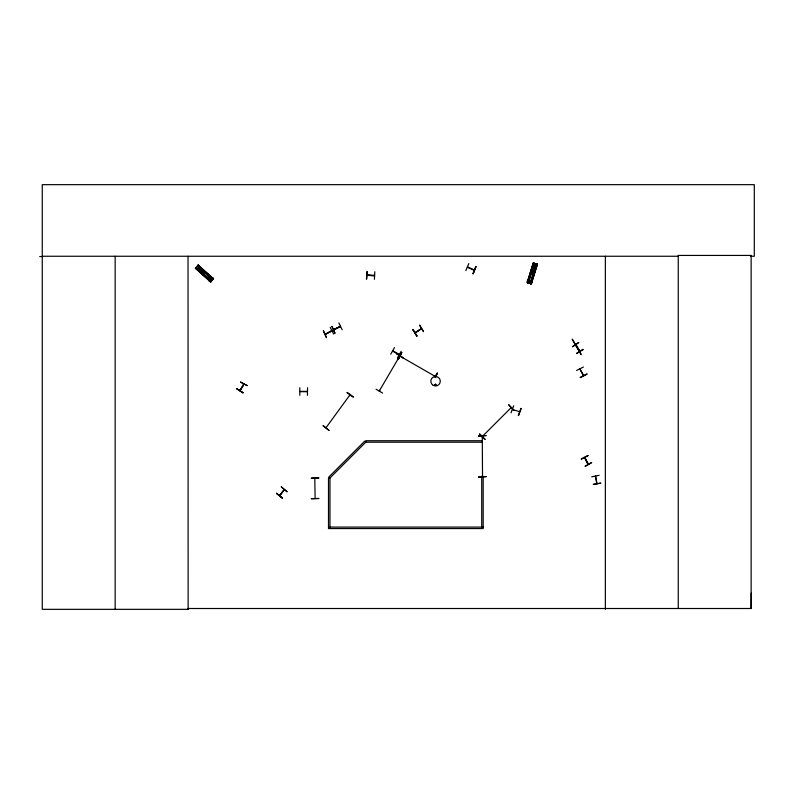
<?xml version="1.0" encoding="UTF-8"?>
<svg xmlns="http://www.w3.org/2000/svg" width="794" height="794" viewBox="0 0 794 794"><rect width="100%" height="100%" fill="white"/><g stroke="black" fill="none" stroke-linecap="round" stroke-linejoin="round"><path stroke-width="1.19" d="M392.583 351.117L399.183 354.809M750.588 256.254L754.3 256.254L754.3 184.665L42.261 184.665L42.261 609.335L188.138 609.335L188.039 608.502L751.134 608.502L751.243 593.148M529.022 282.932L529.598 283.111L529.38 282.158M400.017 356.109L400.772 356.178M435.34 376.187L434.784 375.78M325.093 334.036L325.947 333.956M333.639 329.679L334.383 329.292M366.441 279.012L367.116 271.439L366.719 279.022M367.652 275.468L366.997 275.061M374.411 279.319L374.808 271.737M243.252 384.703L243.689 383.978M421.485 328.726L415.054 332.478M421.326 328.676L415.133 332.835M482.534 436.005L482.276 436.849L482.266 436.005M482.613 436.68L482.226 436.164M482.266 476.628L482.266 475.785M434.904 384.604C436.313 387.442 436.263 382.113 434.904 384.951M435.052 384.772C436.571 383.095 435.519 386.688 435.172 384.554M349.449 395.591L350.154 395.065M331.952 330.89L325.282 334.234L331.862 330.969M340.408 326.612L333.758 329.57M340.437 326.542L333.758 329.917M595.341 476.251L596.87 483.566M527.236 282.644L533.31 263.012M527.424 282.704L533.508 263.072M533.707 263.132L527.623 282.763L533.796 263.161M527.851 282.833L533.945 263.211M528.129 282.922L534.173 263.28L528.169 282.932M528.328 282.982L534.501 263.38M528.695 283.081L529.797 283.418M530.422 282.346L533.3 273.116M534.084 270.823L535.781 265.027M530.62 283.676L536.714 264.045M530.769 283.726L536.843 264.084M530.858 283.746L536.933 264.114M531.057 283.815L537.091 264.164M531.255 283.875L537.33 264.233M399.144 356.595L399.561 355.861M379.244 391.045L399.789 355.99M511.296 407.977L510.582 408.235M579.431 351.246C557.587 313.938 593.733 377.259 576.255 345.281M579.779 351.107L575.987 344.834M239.778 390.301L240.532 389.874M243.897 384.296L239.996 390.618M512.448 409.466L519.584 411.739M511.018 412.84L513.718 405.744M520.943 408.384L518.244 415.47M518.611 415.609L521.211 408.473M579.948 369.021L583.243 375.502M580.156 369.508L580.146 368.744M588.046 464.371L584.672 457.652L587.977 464.222M588.086 464.252L587.967 463.458M465.87 270.546L468.827 263.568M473.472 269.99L474.395 270.02M472.906 273.652L475.884 266.675M284.351 489.69L280.292 495.019M284.202 489.779L279.667 495.674M299.844 391.382L307.427 391.382M390.717 354.223L394.479 347.633M397.457 357.945L401.139 351.305M376.058 389.239L382.599 393.08M379.621 390.38L379.522 391.174L379.661 390.311M399.759 356.099L399.481 356.605M398.161 359.265L401.873 352.645M435.003 376.773L437.514 373.22L435.34 376.971M435.092 376.832L437.196 373.031M579.799 351.206L579.412 350.482M240.135 390.559L243.986 384.157M240.552 382.093L247.262 385.646L240.572 382.043M239.808 390.41L243.867 384.187M211.72 280.381L212.077 280.014L211.055 279.647M482.385 436.353L483.08 436.144M583.62 375.483L583.342 374.857M347.216 392.425L353.35 396.891M326.046 427.668L349.896 394.975M328.944 430.368L323.029 425.594L328.964 430.348M279.508 495.456L284.183 489.67M195.334 268.293L198.242 265.017M197.081 269.464L199.612 266.645M198.113 270.397L200.654 267.568M199.671 271.786L202.202 268.968M201.041 273.027L203.582 270.208M202.599 274.426L205.13 271.598M209.259 280.391L211.79 277.572M209.279 281.265L212.663 277.503M209.398 281.374L212.782 277.612M374.45 275.677L366.987 275.409M349.817 395.66L349.936 394.906M479.487 434.149L484.906 439.459M482.385 436.422L482.841 435.906M482.444 436.363L511.058 407.749M482.246 436.74L482.266 436.085L482.534 476.628M331.852 330.592L331.396 331.207M340.398 326.235L339.941 326.85M474.306 269.95L467.487 266.933L467.934 267.548M415.292 332.894L421.445 328.656M416.781 336.09L412.9 329.55L416.81 336.07M423.43 331.634L419.56 325.093L423.52 331.574M392.712 350.839L399.273 354.432M400.156 355.881L400.811 356.258M572.454 346.66L578.786 342.462L572.514 346.75M582.935 349.31L576.504 353.33M576.643 353.568L583.133 349.638M576.603 370.451L583.401 367.056M579.888 369.012L583.59 375.324M580.186 377.378L586.925 373.895M580.315 377.626L587.074 374.173M581.387 459.26L588.076 455.687M581.208 458.922L587.947 455.438M584.88 458.227L584.87 457.463M591.659 462.614L585.059 466.376L591.609 462.525M330.185 327.327L333.678 334.066M331.743 330.612L325.212 334.264M333.708 329.639L340.239 326.274M342.174 329.728L338.83 322.92M315.129 498.434L314.791 478.504M400.136 356.218L435.211 376.416M591.729 476.866L599.152 475.288M596.929 483.467L595.619 476.092M593.396 484.439L600.869 483.109L593.366 484.33M373.875 275.329L374.56 275.389M478.603 435.975L486.186 435.559L478.603 436.025M318.791 477.958L311.198 478.177L318.791 477.938M39.7 256.551L42.261 256.541M42.261 256.254L678.255 256.254M299.924 391.65L307.437 391.73M299.844 395.313L299.785 387.72M307.427 395.313L307.536 387.72M329.967 527.087L483.189 527.087M374.55 275.736L367.056 275.101L374.401 275.349M435.668 376.892L435.36 377.646L435.747 376.961M584.98 457.582L588.314 464.133M532.883 265.067L536.516 266.188M532.476 266.397L536.099 267.518M531.861 268.392L535.484 269.513M531.305 270.159L534.928 271.28M530.69 272.144L534.312 273.265M528.05 280.699L531.672 281.82M527.266 281.086L532.099 282.585M527.216 281.235L532.049 282.733M529.28 282.108L529.846 282.287M435.033 376.406L434.546 376.078M474.256 270.337L467.348 267.241M236.602 388.633L243.073 392.603M347.028 392.683L353.191 397.119M276.471 493.402L282.535 497.957M198.182 265.087L213.546 278.744L210.628 282.019L195.344 268.283M198.073 265.216L213.348 278.962L198.024 265.265M197.855 265.444L213.149 279.18M197.736 265.583L213.05 279.289M197.686 265.633L212.99 279.359M197.527 265.821L212.852 279.518M197.418 265.94L211.809 278.863L198.252 266.814M212.464 279.945L211.69 280.808M197.12 268.104L210.608 280.232M197.061 268.173L211.452 281.096M196.049 267.499L211.313 281.255M195.89 267.677L211.184 281.404M195.82 267.747L211.135 281.453M195.731 267.846L210.966 281.642M210.847 281.771L195.523 268.074L210.797 281.83M479.705 433.921L485.104 439.251M412.82 329.609L417.078 335.892M579.511 351.395L575.62 344.894M482.524 475.864L482.534 476.549M751.134 608.502L751.134 255.43L678.255 255.43L678.255 608.502M605.365 256.254L605.365 609.335M481.72 527.087L481.72 476.499L483.189 476.499L483.189 528.566L328.488 528.566L328.488 477.968L329.967 477.968L365.736 442.198L482.097 442.198L482.097 440.73L365.736 440.73L365.736 442.198L364.694 441.156L328.924 476.926L329.967 477.968L329.967 528.566M188.029 256.254L188.138 609.335M115.15 256.254L115.15 609.335M202.262 272.144C203.463 275.3 204.644 269.732 202.262 272.144M532.01 271.459C532.913 274.724 534.59 269.285 532.01 271.459M533.221 262.983L527.166 282.624L531.345 283.895L537.419 264.263L533.221 262.983M536.387 263.945L530.342 283.587L536.466 263.965M475.874 266.665L473.194 273.781L475.874 266.665M396.583 353.687L402.965 357.806L396.583 353.687M401.625 352.506L398.211 359.285L401.595 352.486M236.632 388.594L242.914 392.871L236.632 388.594M276.53 493.312L282.346 498.215L276.53 493.312M281.344 486.911L287.17 491.794L281.324 486.94M508.805 404.821L513.907 410.448L508.805 404.821M323.426 330.77L326.493 337.718L323.376 330.79M331.971 326.413L335.038 333.371L331.961 326.423M486.196 476.608L478.603 477.075L486.196 476.608M318.791 498.513L311.208 498.701L318.791 498.463M433.196 385.338A4.744 4.744 0 0 0 440.303 381.229A4.744 4.744 0 0 0 433.196 377.12A4.744 4.744 0 0 0 433.196 385.338"/></g></svg>
